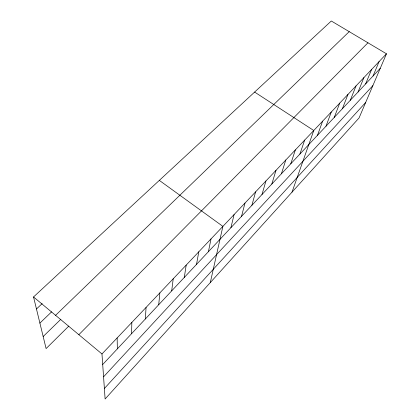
<?xml version="1.0" encoding="UTF-8"?>
<svg xmlns="http://www.w3.org/2000/svg" width="420" height="420" viewBox="0 0 420 420"><rect width="100%" height="100%" fill="white"/><g stroke="black" fill="none" stroke-linecap="round" stroke-linejoin="round"><path stroke-width="0.63" d="M131.576 333.685L131.833 322.45M145.352 318.98L146.06 307.435M158.723 304.715L159.852 292.887M171.696 290.871L173.224 278.775M184.291 277.426L186.197 265.088M196.529 264.369L198.786 251.806M208.425 251.674L211.013 238.907M210.299 282.581L222.889 226.38L159.327 180.385M230.906 227.687L234.092 214.557M241.537 216.342L244.991 203.054M251.895 205.291L255.607 191.861M261.986 194.518L265.939 180.962M271.824 184.023L275.998 170.341M281.411 173.785L285.805 159.999M290.766 163.805L295.36 149.914M299.896 154.066L304.679 140.086M292 192.16L313.766 130.499L254.615 92.075M317.499 135.282L322.633 121.144M325.988 126.221L331.286 112.014M334.283 117.369L339.733 103.105M342.389 108.722L347.975 94.4M350.306 100.27L356.034 85.901M358.05 92.006L363.904 77.6M365.62 83.927L371.595 69.484M373.023 76.025L379.113 61.551M386.463 53.797L359.058 117.947L105.115 399L101.971 353.955L33.537 296.961L331.306 21L386.463 53.797L101.971 353.955M104.38 388.51L365.657 102.496M103.567 376.819L372.86 85.643M102.706 364.492L380.268 68.297M78.85 334.703L367.957 42.793M68.812 326.088L46.1 348.579L33.537 296.961M43.166 336.514L60.837 319.279M55.587 315.326L349.209 31.642M39.895 323.096L51.623 311.855M36.461 308.989L42.152 303.634M117.143 337.948L117.364 348.847"/></g></svg>
